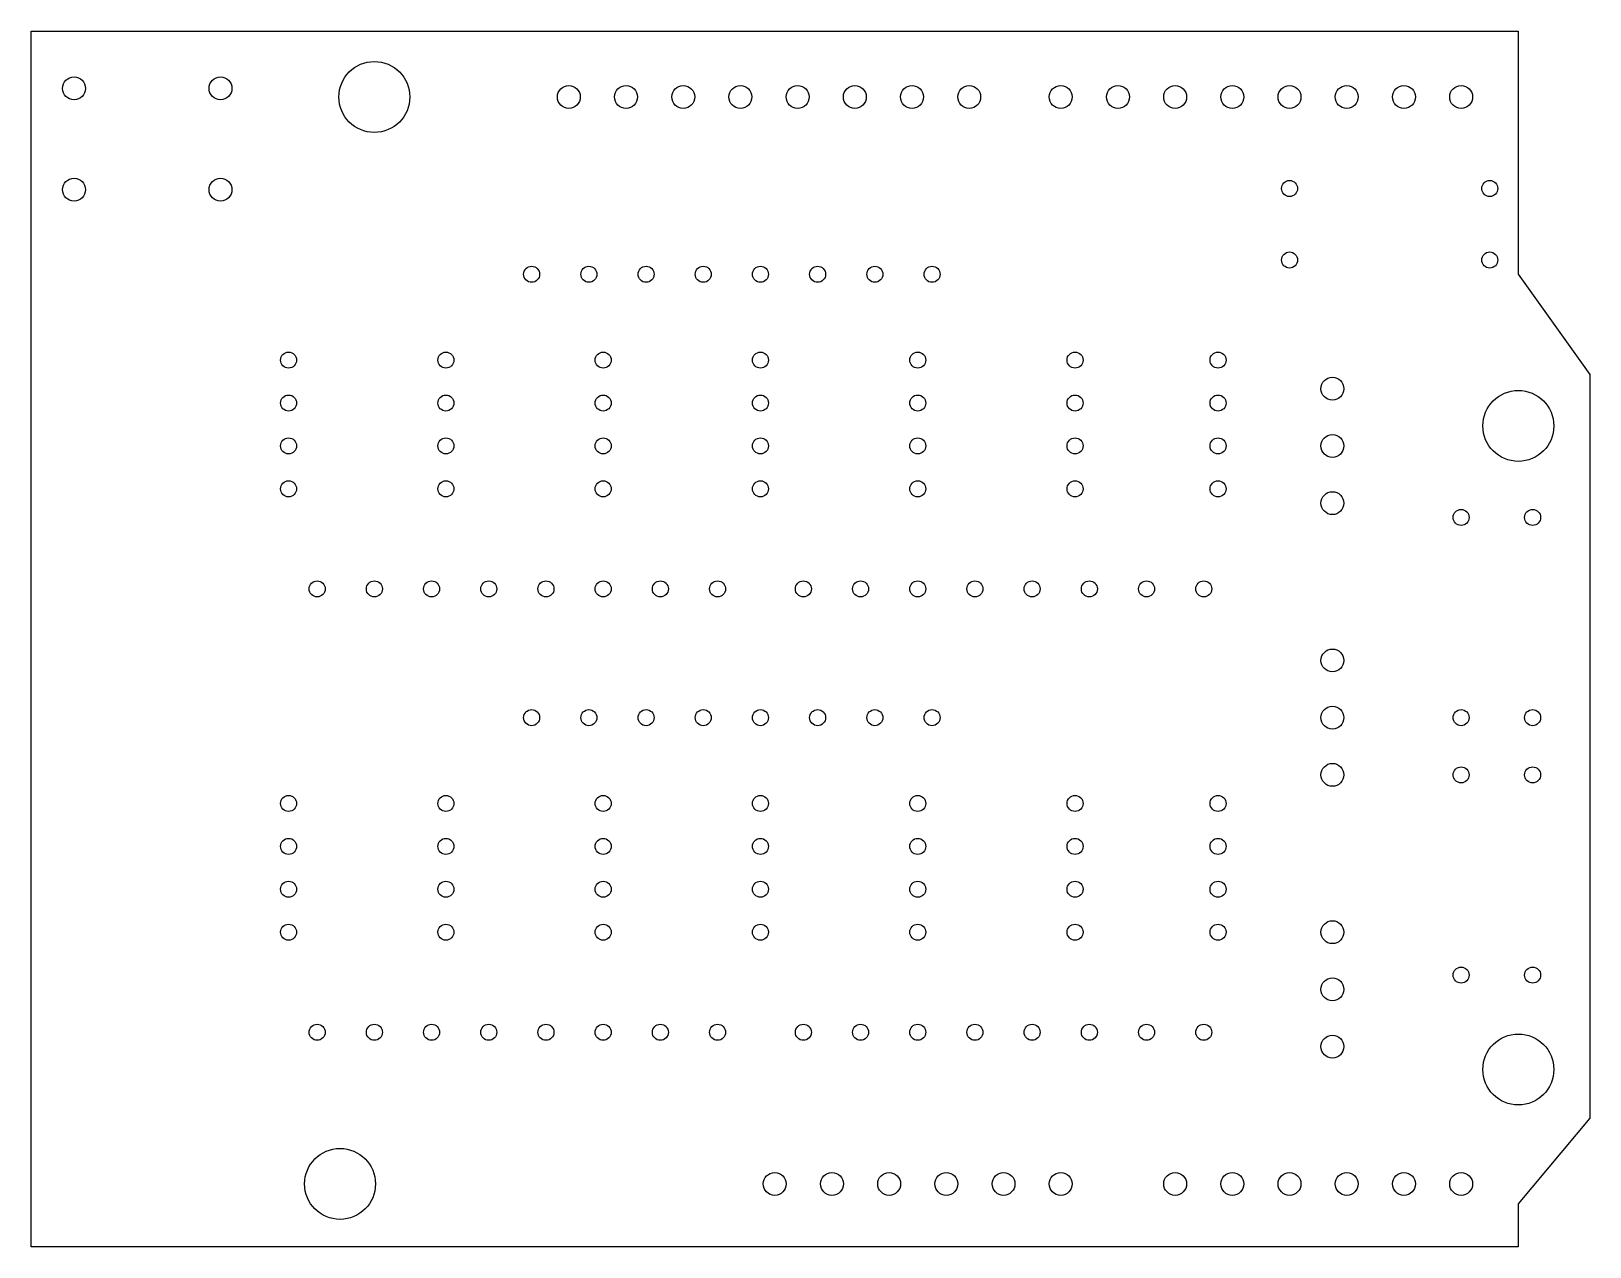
# Model space of a CAD drawing. Extents: x 0 to 2.73, y 0 to 2.12.
import ezdxf

# ---------------------------------------------------------------- set-up
doc = ezdxf.new("R2010")
doc.units = 0
doc.layers.get('0').update_dxf_attribs({"linetype": 'CONTINUOUS'})

msp = doc.modelspace()

# ---------------------------------------------------------------- linework, layer by layer
at = {"color": 7}
for p, q in [((0, 2.125), (2.6, 2.125)), ((0, 0), (0, 2.125)), ((2.6, 2.125), (2.6, 1.7)), ((2.6, 1.7), (2.725, 1.525)), ((2.725, 1.525), (2.725, 0.225)), ((2.725, 0.225), (2.6, 0.075)), ((2.6, 0.075), (2.6, 0)), ((2.6, 0), (0, 0))]:
    msp.add_line(p, q, dxfattribs=at)
for centre, radius in [((0.6, 2.01), 0.062), ((0.075, 2.025), 0.02), ((0.331, 2.025), 0.02), ((0.94, 2.01), 0.02), ((1.04, 2.01), 0.02), ((1.14, 2.01), 0.02), ((1.24, 2.01), 0.02), ((1.34, 2.01), 0.02), ((1.44, 2.01), 0.02), ((1.54, 2.01), 0.02), ((1.64, 2.01), 0.02), ((1.8, 2.01), 0.02), ((1.9, 2.01), 0.02), ((2, 2.01), 0.02), ((2.1, 2.01), 0.02), ((2.2, 2.01), 0.02), ((2.3, 2.01), 0.02), ((2.4, 2.01), 0.02), ((2.5, 2.01), 0.02), ((0.075, 1.848), 0.02), ((0.331, 1.848), 0.02), ((2.2, 1.85), 0.014), ((2.55, 1.85), 0.014), ((2.2, 1.725), 0.014), ((2.55, 1.725), 0.014), ((0.875, 1.7), 0.014), ((0.975, 1.7), 0.014), ((1.075, 1.7), 0.014), ((1.175, 1.7), 0.014), ((1.275, 1.7), 0.014), ((1.375, 1.7), 0.014), ((1.475, 1.7), 0.014), ((1.575, 1.7), 0.014), ((0.45, 1.55), 0.014), ((0.725, 1.55), 0.014), ((1, 1.55), 0.014), ((1.275, 1.55), 0.014), ((1.55, 1.55), 0.014), ((1.825, 1.55), 0.014), ((2.075, 1.55), 0.014), ((2.275, 1.5), 0.02), ((0.45, 1.475), 0.014), ((0.725, 1.475), 0.014), ((1, 1.475), 0.014), ((1.275, 1.475), 0.014), ((1.55, 1.475), 0.014), ((1.825, 1.475), 0.014), ((2.075, 1.475), 0.014), ((2.6, 1.435), 0.062), ((2.275, 1.4), 0.02), ((0.45, 1.4), 0.014), ((0.725, 1.4), 0.014), ((1, 1.4), 0.014), ((1.275, 1.4), 0.014), ((1.55, 1.4), 0.014), ((1.825, 1.4), 0.014), ((2.075, 1.4), 0.014), ((0.45, 1.325), 0.014), ((0.725, 1.325), 0.014), ((1, 1.325), 0.014), ((1.275, 1.325), 0.014), ((1.55, 1.325), 0.014), ((1.825, 1.325), 0.014), ((2.075, 1.325), 0.014), ((2.275, 1.3), 0.02), ((2.5, 1.275), 0.014), ((2.625, 1.275), 0.014), ((0.5, 1.15), 0.014), ((0.6, 1.15), 0.014), ((0.7, 1.15), 0.014), ((0.8, 1.15), 0.014), ((0.9, 1.15), 0.014), ((1, 1.15), 0.014), ((1.1, 1.15), 0.014), ((1.2, 1.15), 0.014), ((1.35, 1.15), 0.014), ((1.45, 1.15), 0.014), ((1.55, 1.15), 0.014), ((1.65, 1.15), 0.014), ((1.75, 1.15), 0.014), ((1.85, 1.15), 0.014), ((1.95, 1.15), 0.014), ((2.05, 1.15), 0.014), ((2.275, 1.025), 0.02), ((0.875, 0.925), 0.014), ((0.975, 0.925), 0.014), ((1.075, 0.925), 0.014), ((1.175, 0.925), 0.014), ((1.275, 0.925), 0.014), ((1.375, 0.925), 0.014), ((1.475, 0.925), 0.014), ((1.575, 0.925), 0.014), ((2.275, 0.925), 0.02), ((2.5, 0.925), 0.014), ((2.625, 0.925), 0.014), ((2.275, 0.825), 0.02), ((2.5, 0.825), 0.014), ((2.625, 0.825), 0.014), ((0.45, 0.775), 0.014), ((0.725, 0.775), 0.014), ((1, 0.775), 0.014), ((1.275, 0.775), 0.014), ((1.55, 0.775), 0.014), ((1.825, 0.775), 0.014), ((2.075, 0.775), 0.014), ((0.45, 0.7), 0.014), ((0.725, 0.7), 0.014), ((1, 0.7), 0.014), ((1.275, 0.7), 0.014), ((1.55, 0.7), 0.014), ((1.825, 0.7), 0.014), ((2.075, 0.7), 0.014), ((0.45, 0.625), 0.014), ((0.725, 0.625), 0.014), ((1, 0.625), 0.014), ((1.275, 0.625), 0.014), ((1.55, 0.625), 0.014), ((1.825, 0.625), 0.014), ((2.075, 0.625), 0.014), ((0.45, 0.55), 0.014), ((0.725, 0.55), 0.014), ((1, 0.55), 0.014), ((1.275, 0.55), 0.014), ((1.55, 0.55), 0.014), ((1.825, 0.55), 0.014), ((2.075, 0.55), 0.014), ((2.275, 0.55), 0.02), ((2.275, 0.45), 0.02), ((2.5, 0.475), 0.014), ((2.625, 0.475), 0.014), ((0.5, 0.375), 0.014), ((0.6, 0.375), 0.014), ((0.7, 0.375), 0.014), ((0.8, 0.375), 0.014), ((0.9, 0.375), 0.014), ((1, 0.375), 0.014), ((1.1, 0.375), 0.014), ((1.2, 0.375), 0.014), ((1.35, 0.375), 0.014), ((1.45, 0.375), 0.014), ((1.55, 0.375), 0.014), ((1.65, 0.375), 0.014), ((1.75, 0.375), 0.014), ((1.85, 0.375), 0.014), ((1.95, 0.375), 0.014), ((2.05, 0.375), 0.014), ((2.275, 0.35), 0.02), ((2.6, 0.31), 0.062), ((0.54, 0.11), 0.062), ((1.3, 0.11), 0.02), ((1.4, 0.11), 0.02), ((1.5, 0.11), 0.02), ((1.6, 0.11), 0.02), ((1.7, 0.11), 0.02), ((1.8, 0.11), 0.02), ((2, 0.11), 0.02), ((2.1, 0.11), 0.02), ((2.2, 0.11), 0.02), ((2.3, 0.11), 0.02), ((2.4, 0.11), 0.02), ((2.5, 0.11), 0.02)]:
    msp.add_circle(centre, radius, dxfattribs=at)

doc.saveas('drawing.dxf')
